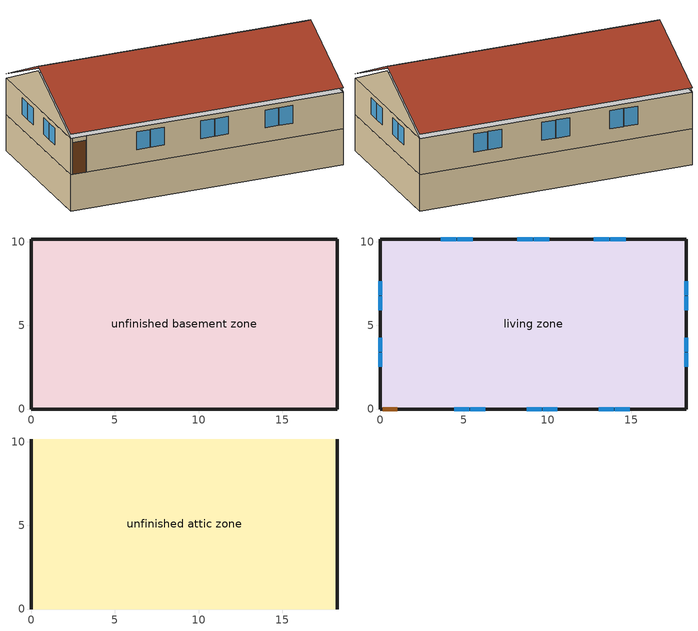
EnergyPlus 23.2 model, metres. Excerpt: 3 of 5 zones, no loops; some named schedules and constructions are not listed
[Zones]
unfinished basement zone
 floor foundation (FloorFndGrndUnfinB): 0,0 0,10.16 18.29,10.16 18.29,0 z-2.44
 wall foundation (WallFndGrndUnfinB): 0,10.16 0,0 18.29,0 18.29,10.16 0,10.16 z-2.44:0
living zone
 floor to unfinished basement zone (FloorUnfinBInsFin Reversed): 0,0 0,10.16 18.29,10.16 18.29,0 z0
 wall outside (WallExtInsFin): 0.13,0 1.05,0 18.29,0 18.29,10.16 0,10.16 0,0 0.13,0 z0:2.44
 window (WindowConstruction): 0,7.64 0,6.8 / 0,6.74 0,5.91 / 0,4.25 0,3.42 / 0,3.36 0,2.52 / 18.29,2.52 18.29,3.36 / 18.29,3.42 18.29,4.25 / 18.29,5.91 18.29,6.74 / 18.29,6.8 18.29,7.64 z1.02:2.13; 14.66,10.16 13.75,10.16 / 13.69,10.16 12.77,10.16 / 10.09,10.16 9.17,10.16 / 9.11,10.16 8.2,10.16 / 5.52,10.16 4.6,10.16 / 4.54,10.16 3.63,10.16 z0.91:2.13; 4.44,0 5.33,0 / 5.39,0 6.28,0 / 8.75,0 9.64,0 / 9.7,0 10.59,0 / 13.06,0 13.95,0 / 14.01,0 14.9,0 z0.95:2.13
 door (Door): 0.15,0 1.02,0 z0:2.13
unfinished attic zone
 floor to living zone (FloorFinInsUnfinAttic): 0,10.16 18.29,10.16 18.29,0 0,0 z2.44
 wall outside (WallExtUninsUnfin): 0,5.08,4.98 0,10.16,2.44 0,0,2.44; 18.29,5.08,4.98 18.29,0,2.44 18.29,10.16,2.44
 roof outside (RoofUnfinInsExt): 18.29,5.08,5.28 0,5.08,5.28 0,0,2.74 18.29,0,2.74; 0,5.08,5.28 18.29,5.08,5.28 18.29,10.16,2.74 0,10.16,2.74
[Schedule:Week:Daily]
res misc plug loads schedule Week Rule - Nov4-Nov24: res misc plug loads schedule allday11, res misc plug loads schedule allday11, res misc plug loads schedule allday11, res misc plug loads schedule allday11, res misc plug loads schedule allday11, res misc plug loads schedule allday11, res misc plug loads schedule allday11, Schedule Day 33, res misc plug loads schedule summer design, res misc plug loads schedule winter design, Schedule Day 33, Schedule Day 33
res misc plug loads schedule Week Rule - Nov25-Dec1: res misc plug loads schedule allday11, res misc plug loads schedule allday11, res misc plug loads schedule allday11, res misc plug loads schedule allday11, res misc plug loads schedule allday11, res misc plug loads schedule allday11, res misc plug loads schedule allday12, Schedule Day 33, res misc plug loads schedule summer design, res misc plug loads schedule winter design, Schedule Day 33, Schedule Day 33
res misc plug loads schedule Week Rule - Dec2-Dec31: res misc plug loads schedule allday12, res misc plug loads schedule allday12, res misc plug loads schedule allday12, res misc plug loads schedule allday12, res misc plug loads schedule allday12, res misc plug loads schedule allday12, res misc plug loads schedule allday12, Schedule Day 33, res misc plug loads schedule summer design, res misc plug loads schedule winter design, Schedule Day 33, Schedule Day 33
res mv_1 bath exhaust schedule Week Rule - Jan1-Jan6: Schedule Day 39, res mv_1 bath exhaust schedule allday1, res mv_1 bath exhaust schedule allday1, res mv_1 bath exhaust schedule allday1, res mv_1 bath exhaust schedule allday1, res mv_1 bath exhaust schedule allday1, res mv_1 bath exhaust schedule allday1, Schedule Day 39, res mv_1 bath exhaust schedule summer design, res mv_1 bath exhaust schedule winter design, Schedule Day 39, Schedule Day 39
res mv_1 bath exhaust schedule Week Rule - Jan7-Jan27: res mv_1 bath exhaust schedule allday1, res mv_1 bath exhaust schedule allday1, res mv_1 bath exhaust schedule allday1, res mv_1 bath exhaust schedule allday1, res mv_1 bath exhaust schedule allday1, res mv_1 bath exhaust schedule allday1, res mv_1 bath exhaust schedule allday1, Schedule Day 39, res mv_1 bath exhaust schedule summer design, res mv_1 bath exhaust schedule winter design, Schedule Day 39, Schedule Day 39
res mv_1 bath exhaust schedule Week Rule - Jan28-Feb3: res mv_1 bath exhaust schedule allday1, res mv_1 bath exhaust schedule allday1, res mv_1 bath exhaust schedule allday1, res mv_1 bath exhaust schedule allday1, res mv_1 bath exhaust schedule allday2, res mv_1 bath exhaust schedule allday2, res mv_1 bath exhaust schedule allday2, Schedule Day 39, res mv_1 bath exhaust schedule summer design, res mv_1 bath exhaust schedule winter design, Schedule Day 39, Schedule Day 39
res mv_1 bath exhaust schedule Week Rule - Feb4-Feb24: res mv_1 bath exhaust schedule allday2, res mv_1 bath exhaust schedule allday2, res mv_1 bath exhaust schedule allday2, res mv_1 bath exhaust schedule allday2, res mv_1 bath exhaust schedule allday2, res mv_1 bath exhaust schedule allday2, res mv_1 bath exhaust schedule allday2, Schedule Day 39, res mv_1 bath exhaust schedule summer design, res mv_1 bath exhaust schedule winter design, Schedule Day 39, Schedule Day 39
res mv_1 bath exhaust schedule Week Rule - Feb25-Mar3: res mv_1 bath exhaust schedule allday2, res mv_1 bath exhaust schedule allday2, res mv_1 bath exhaust schedule allday2, res mv_1 bath exhaust schedule allday2, res mv_1 bath exhaust schedule allday3, res mv_1 bath exhaust schedule allday3, res mv_1 bath exhaust schedule allday3, Schedule Day 39, res mv_1 bath exhaust schedule summer design, res mv_1 bath exhaust schedule winter design, Schedule Day 39, Schedule Day 39
res mv_1 bath exhaust schedule Week Rule - Mar4-Mar31: res mv_1 bath exhaust schedule allday3, res mv_1 bath exhaust schedule allday3, res mv_1 bath exhaust schedule allday3, res mv_1 bath exhaust schedule allday3, res mv_1 bath exhaust schedule allday3, res mv_1 bath exhaust schedule allday3, res mv_1 bath exhaust schedule allday3, Schedule Day 39, res mv_1 bath exhaust schedule summer design, res mv_1 bath exhaust schedule winter design, Schedule Day 39, Schedule Day 39
res mv_1 bath exhaust schedule Week Rule - Apr1-Apr28: res mv_1 bath exhaust schedule allday4, res mv_1 bath exhaust schedule allday4, res mv_1 bath exhaust schedule allday4, res mv_1 bath exhaust schedule allday4, res mv_1 bath exhaust schedule allday4, res mv_1 bath exhaust schedule allday4, res mv_1 bath exhaust schedule allday4, Schedule Day 39, res mv_1 bath exhaust schedule summer design, res mv_1 bath exhaust schedule winter design, Schedule Day 39, Schedule Day 39
res mv_1 bath exhaust schedule Week Rule - Apr29-May5: res mv_1 bath exhaust schedule allday4, res mv_1 bath exhaust schedule allday4, res mv_1 bath exhaust schedule allday5, res mv_1 bath exhaust schedule allday5, res mv_1 bath exhaust schedule allday5, res mv_1 bath exhaust schedule allday5, res mv_1 bath exhaust schedule allday5, Schedule Day 39, res mv_1 bath exhaust schedule summer design, res mv_1 bath exhaust schedule winter design, Schedule Day 39, Schedule Day 39
res mv_1 bath exhaust schedule Week Rule - May6-May26: res mv_1 bath exhaust schedule allday5, res mv_1 bath exhaust schedule allday5, res mv_1 bath exhaust schedule allday5, res mv_1 bath exhaust schedule allday5, res mv_1 bath exhaust schedule allday5, res mv_1 bath exhaust schedule allday5, res mv_1 bath exhaust schedule allday5, Schedule Day 39, res mv_1 bath exhaust schedule summer design, res mv_1 bath exhaust schedule winter design, Schedule Day 39, Schedule Day 39
res mv_1 bath exhaust schedule Week Rule - May27-Jun2: res mv_1 bath exhaust schedule allday5, res mv_1 bath exhaust schedule allday5, res mv_1 bath exhaust schedule allday5, res mv_1 bath exhaust schedule allday5, res mv_1 bath exhaust schedule allday5, res mv_1 bath exhaust schedule allday6, res mv_1 bath exhaust schedule allday6, Schedule Day 39, res mv_1 bath exhaust schedule summer design, res mv_1 bath exhaust schedule winter design, Schedule Day 39, Schedule Day 39
res mv_1 bath exhaust schedule Week Rule - Jun3-Jun30: res mv_1 bath exhaust schedule allday6, res mv_1 bath exhaust schedule allday6, res mv_1 bath exhaust schedule allday6, res mv_1 bath exhaust schedule allday6, res mv_1 bath exhaust schedule allday6, res mv_1 bath exhaust schedule allday6, res mv_1 bath exhaust schedule allday6, Schedule Day 39, res mv_1 bath exhaust schedule summer design, res mv_1 bath exhaust schedule winter design, Schedule Day 39, Schedule Day 39
res mv_1 bath exhaust schedule Week Rule - Jul1-Jul28: res mv_1 bath exhaust schedule allday7, res mv_1 bath exhaust schedule allday7, res mv_1 bath exhaust schedule allday7, res mv_1 bath exhaust schedule allday7, res mv_1 bath exhaust schedule allday7, res mv_1 bath exhaust schedule allday7, res mv_1 bath exhaust schedule allday7, Schedule Day 39, res mv_1 bath exhaust schedule summer design, res mv_1 bath exhaust schedule winter design, Schedule Day 39, Schedule Day 39
res mv_1 bath exhaust schedule Week Rule - Jul29-Aug4: res mv_1 bath exhaust schedule allday7, res mv_1 bath exhaust schedule allday7, res mv_1 bath exhaust schedule allday7, res mv_1 bath exhaust schedule allday8, res mv_1 bath exhaust schedule allday8, res mv_1 bath exhaust schedule allday8, res mv_1 bath exhaust schedule allday8, Schedule Day 39, res mv_1 bath exhaust schedule summer design, res mv_1 bath exhaust schedule winter design, Schedule Day 39, Schedule Day 39
res mv_1 bath exhaust schedule Week Rule - Aug5-Aug25: res mv_1 bath exhaust schedule allday8, res mv_1 bath exhaust schedule allday8, res mv_1 bath exhaust schedule allday8, res mv_1 bath exhaust schedule allday8, res mv_1 bath exhaust schedule allday8, res mv_1 bath exhaust schedule allday8, res mv_1 bath exhaust schedule allday8, Schedule Day 39, res mv_1 bath exhaust schedule summer design, res mv_1 bath exhaust schedule winter design, Schedule Day 39, Schedule Day 39
res mv_1 bath exhaust schedule Week Rule - Aug26-Sep1: res mv_1 bath exhaust schedule allday8, res mv_1 bath exhaust schedule allday8, res mv_1 bath exhaust schedule allday8, res mv_1 bath exhaust schedule allday8, res mv_1 bath exhaust schedule allday8, res mv_1 bath exhaust schedule allday8, res mv_1 bath exhaust schedule allday9, Schedule Day 39, res mv_1 bath exhaust schedule summer design, res mv_1 bath exhaust schedule winter design, Schedule Day 39, Schedule Day 39
res mv_1 bath exhaust schedule Week Rule - Sep2-Sep29: res mv_1 bath exhaust schedule allday9, res mv_1 bath exhaust schedule allday9, res mv_1 bath exhaust schedule allday9, res mv_1 bath exhaust schedule allday9, res mv_1 bath exhaust schedule allday9, res mv_1 bath exhaust schedule allday9, res mv_1 bath exhaust schedule allday9, Schedule Day 39, res mv_1 bath exhaust schedule summer design, res mv_1 bath exhaust schedule winter design, Schedule Day 39, Schedule Day 39
res mv_1 bath exhaust schedule Week Rule - Sep30-Oct6: res mv_1 bath exhaust schedule allday9, res mv_1 bath exhaust schedule allday10, res mv_1 bath exhaust schedule allday10, res mv_1 bath exhaust schedule allday10, res mv_1 bath exhaust schedule allday10, res mv_1 bath exhaust schedule allday10, res mv_1 bath exhaust schedule allday10, Schedule Day 39, res mv_1 bath exhaust schedule summer design, res mv_1 bath exhaust schedule winter design, Schedule Day 39, Schedule Day 39
res mv_1 bath exhaust schedule Week Rule - Oct7-Oct27: res mv_1 bath exhaust schedule allday10, res mv_1 bath exhaust schedule allday10, res mv_1 bath exhaust schedule allday10, res mv_1 bath exhaust schedule allday10, res mv_1 bath exhaust schedule allday10, res mv_1 bath exhaust schedule allday10, res mv_1 bath exhaust schedule allday10, Schedule Day 39, res mv_1 bath exhaust schedule summer design, res mv_1 bath exhaust schedule winter design, Schedule Day 39, Schedule Day 39
res mv_1 bath exhaust schedule Week Rule - Oct28-Nov3: res mv_1 bath exhaust schedule allday10, res mv_1 bath exhaust schedule allday10, res mv_1 bath exhaust schedule allday10, res mv_1 bath exhaust schedule allday10, res mv_1 bath exhaust schedule allday11, res mv_1 bath exhaust schedule allday11, res mv_1 bath exhaust schedule allday11, Schedule Day 39, res mv_1 bath exhaust schedule summer design, res mv_1 bath exhaust schedule winter design, Schedule Day 39, Schedule Day 39
res mv_1 bath exhaust schedule Week Rule - Nov4-Nov24: res mv_1 bath exhaust schedule allday11, res mv_1 bath exhaust schedule allday11, res mv_1 bath exhaust schedule allday11, res mv_1 bath exhaust schedule allday11, res mv_1 bath exhaust schedule allday11, res mv_1 bath exhaust schedule allday11, res mv_1 bath exhaust schedule allday11, Schedule Day 39, res mv_1 bath exhaust schedule summer design, res mv_1 bath exhaust schedule winter design, Schedule Day 39, Schedule Day 39
res mv_1 bath exhaust schedule Week Rule - Nov25-Dec1: res mv_1 bath exhaust schedule allday11, res mv_1 bath exhaust schedule allday11, res mv_1 bath exhaust schedule allday11, res mv_1 bath exhaust schedule allday11, res mv_1 bath exhaust schedule allday11, res mv_1 bath exhaust schedule allday11, res mv_1 bath exhaust schedule allday12, Schedule Day 39, res mv_1 bath exhaust schedule summer design, res mv_1 bath exhaust schedule winter design, Schedule Day 39, Schedule Day 39
res mv_1 bath exhaust schedule Week Rule - Dec2-Dec31: res mv_1 bath exhaust schedule allday12, res mv_1 bath exhaust schedule allday12, res mv_1 bath exhaust schedule allday12, res mv_1 bath exhaust schedule allday12, res mv_1 bath exhaust schedule allday12, res mv_1 bath exhaust schedule allday12, res mv_1 bath exhaust schedule allday12, Schedule Day 39, res mv_1 bath exhaust schedule summer design, res mv_1 bath exhaust schedule winter design, Schedule Day 39, Schedule Day 39
res mv_1 dryer exhaust schedule Week Rule - Jan1-Jan6: Schedule Day 40, res mv_1 dryer exhaust schedule allday1, res mv_1 dryer exhaust schedule allday2, res mv_1 dryer exhaust schedule allday3, res mv_1 dryer exhaust schedule allday4, res mv_1 dryer exhaust schedule allday5, res mv_1 dryer exhaust schedule allday6, Schedule Day 40, Schedule Day 40, Schedule Day 40, Schedule Day 40, Schedule Day 40
res mv_1 dryer exhaust schedule Week Rule - Jan7-Dec31: res mv_1 dryer exhaust schedule allday7, res mv_1 dryer exhaust schedule allday1, res mv_1 dryer exhaust schedule allday2, res mv_1 dryer exhaust schedule allday3, res mv_1 dryer exhaust schedule allday4, res mv_1 dryer exhaust schedule allday5, res mv_1 dryer exhaust schedule allday6, Schedule Day 40, Schedule Day 40, Schedule Day 40, Schedule Day 40, Schedule Day 40
res mv_1 range exhaust schedule Week Rule - Jan1-Jan6: Schedule Day 38, res mv_1 range exhaust schedule allday1, res mv_1 range exhaust schedule allday1, res mv_1 range exhaust schedule allday1, res mv_1 range exhaust schedule allday1, res mv_1 range exhaust schedule allday1, res mv_1 range exhaust schedule allday1, Schedule Day 38, res mv_1 range exhaust schedule summer design, res mv_1 range exhaust schedule winter design, Schedule Day 38, Schedule Day 38
res mv_1 range exhaust schedule Week Rule - Jan7-Jan27: res mv_1 range exhaust schedule allday1, res mv_1 range exhaust schedule allday1, res mv_1 range exhaust schedule allday1, res mv_1 range exhaust schedule allday1, res mv_1 range exhaust schedule allday1, res mv_1 range exhaust schedule allday1, res mv_1 range exhaust schedule allday1, Schedule Day 38, res mv_1 range exhaust schedule summer design, res mv_1 range exhaust schedule winter design, Schedule Day 38, Schedule Day 38
res mv_1 range exhaust schedule Week Rule - Jan28-Feb3: res mv_1 range exhaust schedule allday1, res mv_1 range exhaust schedule allday1, res mv_1 range exhaust schedule allday1, res mv_1 range exhaust schedule allday1, res mv_1 range exhaust schedule allday2, res mv_1 range exhaust schedule allday2, res mv_1 range exhaust schedule allday2, Schedule Day 38, res mv_1 range exhaust schedule summer design, res mv_1 range exhaust schedule winter design, Schedule Day 38, Schedule Day 38
res mv_1 range exhaust schedule Week Rule - Feb4-Feb24: res mv_1 range exhaust schedule allday2, res mv_1 range exhaust schedule allday2, res mv_1 range exhaust schedule allday2, res mv_1 range exhaust schedule allday2, res mv_1 range exhaust schedule allday2, res mv_1 range exhaust schedule allday2, res mv_1 range exhaust schedule allday2, Schedule Day 38, res mv_1 range exhaust schedule summer design, res mv_1 range exhaust schedule winter design, Schedule Day 38, Schedule Day 38
res mv_1 range exhaust schedule Week Rule - Feb25-Mar3: res mv_1 range exhaust schedule allday2, res mv_1 range exhaust schedule allday2, res mv_1 range exhaust schedule allday2, res mv_1 range exhaust schedule allday2, res mv_1 range exhaust schedule allday3, res mv_1 range exhaust schedule allday3, res mv_1 range exhaust schedule allday3, Schedule Day 38, res mv_1 range exhaust schedule summer design, res mv_1 range exhaust schedule winter design, Schedule Day 38, Schedule Day 38
res mv_1 range exhaust schedule Week Rule - Mar4-Mar31: res mv_1 range exhaust schedule allday3, res mv_1 range exhaust schedule allday3, res mv_1 range exhaust schedule allday3, res mv_1 range exhaust schedule allday3, res mv_1 range exhaust schedule allday3, res mv_1 range exhaust schedule allday3, res mv_1 range exhaust schedule allday3, Schedule Day 38, res mv_1 range exhaust schedule summer design, res mv_1 range exhaust schedule winter design, Schedule Day 38, Schedule Day 38
res mv_1 range exhaust schedule Week Rule - Apr1-Apr28: res mv_1 range exhaust schedule allday4, res mv_1 range exhaust schedule allday4, res mv_1 range exhaust schedule allday4, res mv_1 range exhaust schedule allday4, res mv_1 range exhaust schedule allday4, res mv_1 range exhaust schedule allday4, res mv_1 range exhaust schedule allday4, Schedule Day 38, res mv_1 range exhaust schedule summer design, res mv_1 range exhaust schedule winter design, Schedule Day 38, Schedule Day 38
res mv_1 range exhaust schedule Week Rule - Apr29-May5: res mv_1 range exhaust schedule allday4, res mv_1 range exhaust schedule allday4, res mv_1 range exhaust schedule allday5, res mv_1 range exhaust schedule allday5, res mv_1 range exhaust schedule allday5, res mv_1 range exhaust schedule allday5, res mv_1 range exhaust schedule allday5, Schedule Day 38, res mv_1 range exhaust schedule summer design, res mv_1 range exhaust schedule winter design, Schedule Day 38, Schedule Day 38
res mv_1 range exhaust schedule Week Rule - May6-May26: res mv_1 range exhaust schedule allday5, res mv_1 range exhaust schedule allday5, res mv_1 range exhaust schedule allday5, res mv_1 range exhaust schedule allday5, res mv_1 range exhaust schedule allday5, res mv_1 range exhaust schedule allday5, res mv_1 range exhaust schedule allday5, Schedule Day 38, res mv_1 range exhaust schedule summer design, res mv_1 range exhaust schedule winter design, Schedule Day 38, Schedule Day 38
res mv_1 range exhaust schedule Week Rule - May27-Jun2: res mv_1 range exhaust schedule allday5, res mv_1 range exhaust schedule allday5, res mv_1 range exhaust schedule allday5, res mv_1 range exhaust schedule allday5, res mv_1 range exhaust schedule allday5, res mv_1 range exhaust schedule allday6, res mv_1 range exhaust schedule allday6, Schedule Day 38, res mv_1 range exhaust schedule summer design, res mv_1 range exhaust schedule winter design, Schedule Day 38, Schedule Day 38
res mv_1 range exhaust schedule Week Rule - Jun3-Jun30: res mv_1 range exhaust schedule allday6, res mv_1 range exhaust schedule allday6, res mv_1 range exhaust schedule allday6, res mv_1 range exhaust schedule allday6, res mv_1 range exhaust schedule allday6, res mv_1 range exhaust schedule allday6, res mv_1 range exhaust schedule allday6, Schedule Day 38, res mv_1 range exhaust schedule summer design, res mv_1 range exhaust schedule winter design, Schedule Day 38, Schedule Day 38
res mv_1 range exhaust schedule Week Rule - Jul1-Jul28: res mv_1 range exhaust schedule allday7, res mv_1 range exhaust schedule allday7, res mv_1 range exhaust schedule allday7, res mv_1 range exhaust schedule allday7, res mv_1 range exhaust schedule allday7, res mv_1 range exhaust schedule allday7, res mv_1 range exhaust schedule allday7, Schedule Day 38, res mv_1 range exhaust schedule summer design, res mv_1 range exhaust schedule winter design, Schedule Day 38, Schedule Day 38
res mv_1 range exhaust schedule Week Rule - Jul29-Aug4: res mv_1 range exhaust schedule allday7, res mv_1 range exhaust schedule allday7, res mv_1 range exhaust schedule allday7, res mv_1 range exhaust schedule allday8, res mv_1 range exhaust schedule allday8, res mv_1 range exhaust schedule allday8, res mv_1 range exhaust schedule allday8, Schedule Day 38, res mv_1 range exhaust schedule summer design, res mv_1 range exhaust schedule winter design, Schedule Day 38, Schedule Day 38
res mv_1 range exhaust schedule Week Rule - Aug5-Aug25: res mv_1 range exhaust schedule allday8, res mv_1 range exhaust schedule allday8, res mv_1 range exhaust schedule allday8, res mv_1 range exhaust schedule allday8, res mv_1 range exhaust schedule allday8, res mv_1 range exhaust schedule allday8, res mv_1 range exhaust schedule allday8, Schedule Day 38, res mv_1 range exhaust schedule summer design, res mv_1 range exhaust schedule winter design, Schedule Day 38, Schedule Day 38
res mv_1 range exhaust schedule Week Rule - Aug26-Sep1: res mv_1 range exhaust schedule allday8, res mv_1 range exhaust schedule allday8, res mv_1 range exhaust schedule allday8, res mv_1 range exhaust schedule allday8, res mv_1 range exhaust schedule allday8, res mv_1 range exhaust schedule allday8, res mv_1 range exhaust schedule allday9, Schedule Day 38, res mv_1 range exhaust schedule summer design, res mv_1 range exhaust schedule winter design, Schedule Day 38, Schedule Day 38
res mv_1 range exhaust schedule Week Rule - Sep2-Sep29: res mv_1 range exhaust schedule allday9, res mv_1 range exhaust schedule allday9, res mv_1 range exhaust schedule allday9, res mv_1 range exhaust schedule allday9, res mv_1 range exhaust schedule allday9, res mv_1 range exhaust schedule allday9, res mv_1 range exhaust schedule allday9, Schedule Day 38, res mv_1 range exhaust schedule summer design, res mv_1 range exhaust schedule winter design, Schedule Day 38, Schedule Day 38
res mv_1 range exhaust schedule Week Rule - Sep30-Oct6: res mv_1 range exhaust schedule allday9, res mv_1 range exhaust schedule allday10, res mv_1 range exhaust schedule allday10, res mv_1 range exhaust schedule allday10, res mv_1 range exhaust schedule allday10, res mv_1 range exhaust schedule allday10, res mv_1 range exhaust schedule allday10, Schedule Day 38, res mv_1 range exhaust schedule summer design, res mv_1 range exhaust schedule winter design, Schedule Day 38, Schedule Day 38
res mv_1 range exhaust schedule Week Rule - Oct7-Oct27: res mv_1 range exhaust schedule allday10, res mv_1 range exhaust schedule allday10, res mv_1 range exhaust schedule allday10, res mv_1 range exhaust schedule allday10, res mv_1 range exhaust schedule allday10, res mv_1 range exhaust schedule allday10, res mv_1 range exhaust schedule allday10, Schedule Day 38, res mv_1 range exhaust schedule summer design, res mv_1 range exhaust schedule winter design, Schedule Day 38, Schedule Day 38
res mv_1 range exhaust schedule Week Rule - Oct28-Nov3: res mv_1 range exhaust schedule allday10, res mv_1 range exhaust schedule allday10, res mv_1 range exhaust schedule allday10, res mv_1 range exhaust schedule allday10, res mv_1 range exhaust schedule allday11, res mv_1 range exhaust schedule allday11, res mv_1 range exhaust schedule allday11, Schedule Day 38, res mv_1 range exhaust schedule summer design, res mv_1 range exhaust schedule winter design, Schedule Day 38, Schedule Day 38
res mv_1 range exhaust schedule Week Rule - Nov4-Nov24: res mv_1 range exhaust schedule allday11, res mv_1 range exhaust schedule allday11, res mv_1 range exhaust schedule allday11, res mv_1 range exhaust schedule allday11, res mv_1 range exhaust schedule allday11, res mv_1 range exhaust schedule allday11, res mv_1 range exhaust schedule allday11, Schedule Day 38, res mv_1 range exhaust schedule summer design, res mv_1 range exhaust schedule winter design, Schedule Day 38, Schedule Day 38
res mv_1 range exhaust schedule Week Rule - Nov25-Dec1: res mv_1 range exhaust schedule allday11, res mv_1 range exhaust schedule allday11, res mv_1 range exhaust schedule allday11, res mv_1 range exhaust schedule allday11, res mv_1 range exhaust schedule allday11, res mv_1 range exhaust schedule allday11, res mv_1 range exhaust schedule allday12, Schedule Day 38, res mv_1 range exhaust schedule summer design, res mv_1 range exhaust schedule winter design, Schedule Day 38, Schedule Day 38
res mv_1 range exhaust schedule Week Rule - Dec2-Dec31: res mv_1 range exhaust schedule allday12, res mv_1 range exhaust schedule allday12, res mv_1 range exhaust schedule allday12, res mv_1 range exhaust schedule allday12, res mv_1 range exhaust schedule allday12, res mv_1 range exhaust schedule allday12, res mv_1 range exhaust schedule allday12, Schedule Day 38, res mv_1 range exhaust schedule summer design, res mv_1 range exhaust schedule winter design, Schedule Day 38, Schedule Day 38
res nv_1 avail schedule Week Rule - Jan1-Jan27: Schedule Day 35, res nv_1 availability schedule allday1 on, Schedule Day 35, res nv_1 availability schedule allday1 on, Schedule Day 35, res nv_1 availability schedule allday1 on, Schedule Day 35, Schedule Day 35, Schedule Day 35, Schedule Day 35, Schedule Day 35, Schedule Day 35
res nv_1 avail schedule Week Rule - Jan28-Feb3: Schedule Day 35, res nv_1 availability schedule allday1 on, Schedule Day 35, res nv_1 availability schedule allday1 on, Schedule Day 35, res nv_1 availability schedule allday1 on 1, Schedule Day 35, Schedule Day 35, Schedule Day 35, Schedule Day 35, Schedule Day 35, Schedule Day 35
res nv_1 avail schedule Week Rule - Feb4-Feb24: Schedule Day 35, res nv_1 availability schedule allday1 on 1, Schedule Day 35, res nv_1 availability schedule allday1 on 1, Schedule Day 35, res nv_1 availability schedule allday1 on 1, Schedule Day 35, Schedule Day 35, Schedule Day 35, Schedule Day 35, Schedule Day 35, Schedule Day 35
res nv_1 avail schedule Week Rule - Feb25-Mar3: Schedule Day 35, res nv_1 availability schedule allday1 on 1, Schedule Day 35, res nv_1 availability schedule allday1 on 1, Schedule Day 35, res nv_1 availability schedule allday1 on 2, Schedule Day 35, Schedule Day 35, Schedule Day 35, Schedule Day 35, Schedule Day 35, Schedule Day 35
res nv_1 avail schedule Week Rule - Mar4-Mar31: Schedule Day 35, res nv_1 availability schedule allday1 on 2, Schedule Day 35, res nv_1 availability schedule allday1 on 2, Schedule Day 35, res nv_1 availability schedule allday1 on 2, Schedule Day 35, Schedule Day 35, Schedule Day 35, Schedule Day 35, Schedule Day 35, Schedule Day 35
res nv_1 avail schedule Week Rule - Apr1-Apr28: Schedule Day 35, res nv_1 availability schedule allday1 on 3, Schedule Day 35, res nv_1 availability schedule allday1 on 3, Schedule Day 35, res nv_1 availability schedule allday1 on 3, Schedule Day 35, Schedule Day 35, Schedule Day 35, Schedule Day 35, Schedule Day 35, Schedule Day 35
res nv_1 avail schedule Week Rule - Apr29-May5: Schedule Day 35, res nv_1 availability schedule allday1 on 3, Schedule Day 35, res nv_1 availability schedule allday1 on 4, Schedule Day 35, res nv_1 availability schedule allday1 on 4, Schedule Day 35, Schedule Day 35, Schedule Day 35, Schedule Day 35, Schedule Day 35, Schedule Day 35
res nv_1 avail schedule Week Rule - May6-May26: Schedule Day 35, res nv_1 availability schedule allday1 on 4, Schedule Day 35, res nv_1 availability schedule allday1 on 4, Schedule Day 35, res nv_1 availability schedule allday1 on 4, Schedule Day 35, Schedule Day 35, Schedule Day 35, Schedule Day 35, Schedule Day 35, Schedule Day 35
res nv_1 avail schedule Week Rule - May27-Jun2: Schedule Day 35, res nv_1 availability schedule allday1 on 4, Schedule Day 35, res nv_1 availability schedule allday1 on 4, Schedule Day 35, res nv_1 availability schedule allday1 on 5, Schedule Day 35, Schedule Day 35, Schedule Day 35, Schedule Day 35, Schedule Day 35, Schedule Day 35
res nv_1 avail schedule Week Rule - Jun3-Jun30: Schedule Day 35, res nv_1 availability schedule allday1 on 5, Schedule Day 35, res nv_1 availability schedule allday1 on 5, Schedule Day 35, res nv_1 availability schedule allday1 on 5, Schedule Day 35, Schedule Day 35, Schedule Day 35, Schedule Day 35, Schedule Day 35, Schedule Day 35
res nv_1 avail schedule Week Rule - Jul1-Jul28: Schedule Day 35, res nv_1 availability schedule allday1 on 6, Schedule Day 35, res nv_1 availability schedule allday1 on 6, Schedule Day 35, res nv_1 availability schedule allday1 on 6, Schedule Day 35, Schedule Day 35, Schedule Day 35, Schedule Day 35, Schedule Day 35, Schedule Day 35
res nv_1 avail schedule Week Rule - Jul29-Aug4: Schedule Day 35, res nv_1 availability schedule allday1 on 6, Schedule Day 35, res nv_1 availability schedule allday1 on 7, Schedule Day 35, res nv_1 availability schedule allday1 on 7, Schedule Day 35, Schedule Day 35, Schedule Day 35, Schedule Day 35, Schedule Day 35, Schedule Day 35
res nv_1 avail schedule Week Rule - Aug5-Sep1: Schedule Day 35, res nv_1 availability schedule allday1 on 7, Schedule Day 35, res nv_1 availability schedule allday1 on 7, Schedule Day 35, res nv_1 availability schedule allday1 on 7, Schedule Day 35, Schedule Day 35, Schedule Day 35, Schedule Day 35, Schedule Day 35, Schedule Day 35
res nv_1 avail schedule Week Rule - Sep2-Sep29: Schedule Day 35, res nv_1 availability schedule allday1 on 8, Schedule Day 35, res nv_1 availability schedule allday1 on 8, Schedule Day 35, res nv_1 availability schedule allday1 on 8, Schedule Day 35, Schedule Day 35, Schedule Day 35, Schedule Day 35, Schedule Day 35, Schedule Day 35
res nv_1 avail schedule Week Rule - Sep30-Oct27: Schedule Day 35, res nv_1 availability schedule allday1 on 9, Schedule Day 35, res nv_1 availability schedule allday1 on 9, Schedule Day 35, res nv_1 availability schedule allday1 on 9, Schedule Day 35, Schedule Day 35, Schedule Day 35, Schedule Day 35, Schedule Day 35, Schedule Day 35
res nv_1 avail schedule Week Rule - Oct28-Nov3: Schedule Day 35, res nv_1 availability schedule allday1 on 9, Schedule Day 35, res nv_1 availability schedule allday1 on 9, Schedule Day 35, res nv_1 availability schedule allday1 on 10, Schedule Day 35, Schedule Day 35, Schedule Day 35, Schedule Day 35, Schedule Day 35, Schedule Day 35
res nv_1 avail schedule Week Rule - Nov4-Dec1: Schedule Day 35, res nv_1 availability schedule allday1 on 10, Schedule Day 35, res nv_1 availability schedule allday1 on 10, Schedule Day 35, res nv_1 availability schedule allday1 on 10, Schedule Day 35, Schedule Day 35, Schedule Day 35, Schedule Day 35, Schedule Day 35, Schedule Day 35
res nv_1 avail schedule Week Rule - Dec2-Dec31: Schedule Day 35, res nv_1 availability schedule allday1 on 11, Schedule Day 35, res nv_1 availability schedule allday1 on 11, Schedule Day 35, res nv_1 availability schedule allday1 on 11, Schedule Day 35, Schedule Day 35, Schedule Day 35, Schedule Day 35, Schedule Day 35, Schedule Day 35
res nv_1 temp schedule Week Rule - Jan1-Jan6: Schedule Day 34, res nv_1 temp schedule allday1, res nv_1 temp schedule allday1, res nv_1 temp schedule allday1, res nv_1 temp schedule allday1, res nv_1 temp schedule allday1, res nv_1 temp schedule allday1, Schedule Day 34, Schedule Day 34, Schedule Day 34, Schedule Day 34, Schedule Day 34
res nv_1 temp schedule Week Rule - Jan7-Jan27: res nv_1 temp schedule allday1, res nv_1 temp schedule allday1, res nv_1 temp schedule allday1, res nv_1 temp schedule allday1, res nv_1 temp schedule allday1, res nv_1 temp schedule allday1, res nv_1 temp schedule allday1, Schedule Day 34, Schedule Day 34, Schedule Day 34, Schedule Day 34, Schedule Day 34
res nv_1 temp schedule Week Rule - Jan28-Feb3: res nv_1 temp schedule allday1, res nv_1 temp schedule allday1, res nv_1 temp schedule allday1, res nv_1 temp schedule allday1, res nv_1 temp schedule allday2, res nv_1 temp schedule allday2, res nv_1 temp schedule allday2, Schedule Day 34, Schedule Day 34, Schedule Day 34, Schedule Day 34, Schedule Day 34
res nv_1 temp schedule Week Rule - Feb4-Feb24: res nv_1 temp schedule allday2, res nv_1 temp schedule allday2, res nv_1 temp schedule allday2, res nv_1 temp schedule allday2, res nv_1 temp schedule allday2, res nv_1 temp schedule allday2, res nv_1 temp schedule allday2, Schedule Day 34, Schedule Day 34, Schedule Day 34, Schedule Day 34, Schedule Day 34
res nv_1 temp schedule Week Rule - Feb25-Mar3: res nv_1 temp schedule allday2, res nv_1 temp schedule allday2, res nv_1 temp schedule allday2, res nv_1 temp schedule allday2, res nv_1 temp schedule allday3, res nv_1 temp schedule allday3, res nv_1 temp schedule allday3, Schedule Day 34, Schedule Day 34, Schedule Day 34, Schedule Day 34, Schedule Day 34
res nv_1 temp schedule Week Rule - Mar4-Mar31: res nv_1 temp schedule allday3, res nv_1 temp schedule allday3, res nv_1 temp schedule allday3, res nv_1 temp schedule allday3, res nv_1 temp schedule allday3, res nv_1 temp schedule allday3, res nv_1 temp schedule allday3, Schedule Day 34, Schedule Day 34, Schedule Day 34, Schedule Day 34, Schedule Day 34
res nv_1 temp schedule Week Rule - Apr1-Apr28: res nv_1 temp schedule allday4, res nv_1 temp schedule allday4, res nv_1 temp schedule allday4, res nv_1 temp schedule allday4, res nv_1 temp schedule allday4, res nv_1 temp schedule allday4, res nv_1 temp schedule allday4, Schedule Day 34, Schedule Day 34, Schedule Day 34, Schedule Day 34, Schedule Day 34
res nv_1 temp schedule Week Rule - Apr29-May5: res nv_1 temp schedule allday4, res nv_1 temp schedule allday4, res nv_1 temp schedule allday5, res nv_1 temp schedule allday5, res nv_1 temp schedule allday5, res nv_1 temp schedule allday5, res nv_1 temp schedule allday5, Schedule Day 34, Schedule Day 34, Schedule Day 34, Schedule Day 34, Schedule Day 34
res nv_1 temp schedule Week Rule - May6-May26: res nv_1 temp schedule allday5, res nv_1 temp schedule allday5, res nv_1 temp schedule allday5, res nv_1 temp schedule allday5, res nv_1 temp schedule allday5, res nv_1 temp schedule allday5, res nv_1 temp schedule allday5, Schedule Day 34, Schedule Day 34, Schedule Day 34, Schedule Day 34, Schedule Day 34
res nv_1 temp schedule Week Rule - May27-Jun2: res nv_1 temp schedule allday5, res nv_1 temp schedule allday5, res nv_1 temp schedule allday5, res nv_1 temp schedule allday5, res nv_1 temp schedule allday5, res nv_1 temp schedule allday6, res nv_1 temp schedule allday6, Schedule Day 34, Schedule Day 34, Schedule Day 34, Schedule Day 34, Schedule Day 34
res nv_1 temp schedule Week Rule - Jun3-Jun30: res nv_1 temp schedule allday6, res nv_1 temp schedule allday6, res nv_1 temp schedule allday6, res nv_1 temp schedule allday6, res nv_1 temp schedule allday6, res nv_1 temp schedule allday6, res nv_1 temp schedule allday6, Schedule Day 34, Schedule Day 34, Schedule Day 34, Schedule Day 34, Schedule Day 34
res nv_1 temp schedule Week Rule - Jul1-Jul28: res nv_1 temp schedule allday7, res nv_1 temp schedule allday7, res nv_1 temp schedule allday7, res nv_1 temp schedule allday7, res nv_1 temp schedule allday7, res nv_1 temp schedule allday7, res nv_1 temp schedule allday7, Schedule Day 34, Schedule Day 34, Schedule Day 34, Schedule Day 34, Schedule Day 34
res nv_1 temp schedule Week Rule - Jul29-Aug4: res nv_1 temp schedule allday7, res nv_1 temp schedule allday7, res nv_1 temp schedule allday7, res nv_1 temp schedule weekday8, res nv_1 temp schedule weekday8, res nv_1 temp schedule weekday8, res nv_1 temp schedule weekend8, Schedule Day 34, Schedule Day 34, Schedule Day 34, Schedule Day 34, Schedule Day 34
res nv_1 temp schedule Week Rule - Aug5-Aug25: res nv_1 temp schedule weekend8, res nv_1 temp schedule weekday8, res nv_1 temp schedule weekday8, res nv_1 temp schedule weekday8, res nv_1 temp schedule weekday8, res nv_1 temp schedule weekday8, res nv_1 temp schedule weekend8, Schedule Day 34, Schedule Day 34, Schedule Day 34, Schedule Day 34, Schedule Day 34
res nv_1 temp schedule Week Rule - Aug26-Sep1: res nv_1 temp schedule weekend8, res nv_1 temp schedule weekday8, res nv_1 temp schedule weekday8, res nv_1 temp schedule weekday8, res nv_1 temp schedule weekday8, res nv_1 temp schedule weekday8, res nv_1 temp schedule allday9, Schedule Day 34, Schedule Day 34, Schedule Day 34, Schedule Day 34, Schedule Day 34
res nv_1 temp schedule Week Rule - Sep2-Sep29: res nv_1 temp schedule allday9, res nv_1 temp schedule allday9, res nv_1 temp schedule allday9, res nv_1 temp schedule allday9, res nv_1 temp schedule allday9, res nv_1 temp schedule allday9, res nv_1 temp schedule allday9, Schedule Day 34, Schedule Day 34, Schedule Day 34, Schedule Day 34, Schedule Day 34
res nv_1 temp schedule Week Rule - Sep30-Oct6: res nv_1 temp schedule allday9, res nv_1 temp schedule allday10, res nv_1 temp schedule allday10, res nv_1 temp schedule allday10, res nv_1 temp schedule allday10, res nv_1 temp schedule allday10, res nv_1 temp schedule allday10, Schedule Day 34, Schedule Day 34, Schedule Day 34, Schedule Day 34, Schedule Day 34
res nv_1 temp schedule Week Rule - Oct7-Oct27: res nv_1 temp schedule allday10, res nv_1 temp schedule allday10, res nv_1 temp schedule allday10, res nv_1 temp schedule allday10, res nv_1 temp schedule allday10, res nv_1 temp schedule allday10, res nv_1 temp schedule allday10, Schedule Day 34, Schedule Day 34, Schedule Day 34, Schedule Day 34, Schedule Day 34
res nv_1 temp schedule Week Rule - Oct28-Nov3: res nv_1 temp schedule allday10, res nv_1 temp schedule allday10, res nv_1 temp schedule allday10, res nv_1 temp schedule allday10, res nv_1 temp schedule allday11, res nv_1 temp schedule allday11, res nv_1 temp schedule allday11, Schedule Day 34, Schedule Day 34, Schedule Day 34, Schedule Day 34, Schedule Day 34
res nv_1 temp schedule Week Rule - Nov4-Nov24: res nv_1 temp schedule allday11, res nv_1 temp schedule allday11, res nv_1 temp schedule allday11, res nv_1 temp schedule allday11, res nv_1 temp schedule allday11, res nv_1 temp schedule allday11, res nv_1 temp schedule allday11, Schedule Day 34, Schedule Day 34, Schedule Day 34, Schedule Day 34, Schedule Day 34
res nv_1 temp schedule Week Rule - Nov25-Dec1: res nv_1 temp schedule allday11, res nv_1 temp schedule allday11, res nv_1 temp schedule allday11, res nv_1 temp schedule allday11, res nv_1 temp schedule allday11, res nv_1 temp schedule allday11, res nv_1 temp schedule allday12, Schedule Day 34, Schedule Day 34, Schedule Day 34, Schedule Day 34, Schedule Day 34
res nv_1 temp schedule Week Rule - Dec2-Dec31: res nv_1 temp schedule allday12, res nv_1 temp schedule allday12, res nv_1 temp schedule allday12, res nv_1 temp schedule allday12, res nv_1 temp schedule allday12, res nv_1 temp schedule allday12, res nv_1 temp schedule allday12, Schedule Day 34, Schedule Day 34, Schedule Day 34, Schedule Day 34, Schedule Day 34
res range electric|false schedule Week Rule - Jan1-Jan6: Schedule Day 22, res range electric|false schedule allday1, res range electric|false schedule allday1, res range electric|false schedule allday1, res range electric|false schedule allday1, res range electric|false schedule allday1, res range electric|false schedule allday1, Schedule Day 22, res range electric|false schedule summer design, res range electric|false schedule winter design, Schedule Day 22, Schedule Day 22
res range electric|false schedule Week Rule - Jan7-Jan27: res range electric|false schedule allday1, res range electric|false schedule allday1, res range electric|false schedule allday1, res range electric|false schedule allday1, res range electric|false schedule allday1, res range electric|false schedule allday1, res range electric|false schedule allday1, Schedule Day 22, res range electric|false schedule summer design, res range electric|false schedule winter design, Schedule Day 22, Schedule Day 22
res range electric|false schedule Week Rule - Jan28-Feb3: res range electric|false schedule allday1, res range electric|false schedule allday1, res range electric|false schedule allday1, res range electric|false schedule allday1, res range electric|false schedule allday2, res range electric|false schedule allday2, res range electric|false schedule allday2, Schedule Day 22, res range electric|false schedule summer design, res range electric|false schedule winter design, Schedule Day 22, Schedule Day 22
res range electric|false schedule Week Rule - Feb4-Feb24: res range electric|false schedule allday2, res range electric|false schedule allday2, res range electric|false schedule allday2, res range electric|false schedule allday2, res range electric|false schedule allday2, res range electric|false schedule allday2, res range electric|false schedule allday2, Schedule Day 22, res range electric|false schedule summer design, res range electric|false schedule winter design, Schedule Day 22, Schedule Day 22
res range electric|false schedule Week Rule - Feb25-Mar3: res range electric|false schedule allday2, res range electric|false schedule allday2, res range electric|false schedule allday2, res range electric|false schedule allday2, res range electric|false schedule allday3, res range electric|false schedule allday3, res range electric|false schedule allday3, Schedule Day 22, res range electric|false schedule summer design, res range electric|false schedule winter design, Schedule Day 22, Schedule Day 22
res range electric|false schedule Week Rule - Mar4-Mar31: res range electric|false schedule allday3, res range electric|false schedule allday3, res range electric|false schedule allday3, res range electric|false schedule allday3, res range electric|false schedule allday3, res range electric|false schedule allday3, res range electric|false schedule allday3, Schedule Day 22, res range electric|false schedule summer design, res range electric|false schedule winter design, Schedule Day 22, Schedule Day 22
res range electric|false schedule Week Rule - Apr1-Apr28: res range electric|false schedule allday4, res range electric|false schedule allday4, res range electric|false schedule allday4, res range electric|false schedule allday4, res range electric|false schedule allday4, res range electric|false schedule allday4, res range electric|false schedule allday4, Schedule Day 22, res range electric|false schedule summer design, res range electric|false schedule winter design, Schedule Day 22, Schedule Day 22
res range electric|false schedule Week Rule - Apr29-May5: res range electric|false schedule allday4, res range electric|false schedule allday4, res range electric|false schedule allday5, res range electric|false schedule allday5, res range electric|false schedule allday5, res range electric|false schedule allday5, res range electric|false schedule allday5, Schedule Day 22, res range electric|false schedule summer design, res range electric|false schedule winter design, Schedule Day 22, Schedule Day 22
res range electric|false schedule Week Rule - May6-May26: res range electric|false schedule allday5, res range electric|false schedule allday5, res range electric|false schedule allday5, res range electric|false schedule allday5, res range electric|false schedule allday5, res range electric|false schedule allday5, res range electric|false schedule allday5, Schedule Day 22, res range electric|false schedule summer design, res range electric|false schedule winter design, Schedule Day 22, Schedule Day 22
res range electric|false schedule Week Rule - May27-Jun2: res range electric|false schedule allday5, res range electric|false schedule allday5, res range electric|false schedule allday5, res range electric|false schedule allday5, res range electric|false schedule allday5, res range electric|false schedule allday6, res range electric|false schedule allday6, Schedule Day 22, res range electric|false schedule summer design, res range electric|false schedule winter design, Schedule Day 22, Schedule Day 22
res range electric|false schedule Week Rule - Jun3-Jun30: res range electric|false schedule allday6, res range electric|false schedule allday6, res range electric|false schedule allday6, res range electric|false schedule allday6, res range electric|false schedule allday6, res range electric|false schedule allday6, res range electric|false schedule allday6, Schedule Day 22, res range electric|false schedule summer design, res range electric|false schedule winter design, Schedule Day 22, Schedule Day 22
res range electric|false schedule Week Rule - Jul1-Jul28: res range electric|false schedule allday7, res range electric|false schedule allday7, res range electric|false schedule allday7, res range electric|false schedule allday7, res range electric|false schedule allday7, res range electric|false schedule allday7, res range electric|false schedule allday7, Schedule Day 22, res range electric|false schedule summer design, res range electric|false schedule winter design, Schedule Day 22, Schedule Day 22
res range electric|false schedule Week Rule - Jul29-Aug4: res range electric|false schedule allday7, res range electric|false schedule allday7, res range electric|false schedule allday7, res range electric|false schedule allday8, res range electric|false schedule allday8, res range electric|false schedule allday8, res range electric|false schedule allday8, Schedule Day 22, res range electric|false schedule summer design, res range electric|false schedule winter design, Schedule Day 22, Schedule Day 22
res range electric|false schedule Week Rule - Aug5-Aug25: res range electric|false schedule allday8, res range electric|false schedule allday8, res range electric|false schedule allday8, res range electric|false schedule allday8, res range electric|false schedule allday8, res range electric|false schedule allday8, res range electric|false schedule allday8, Schedule Day 22, res range electric|false schedule summer design, res range electric|false schedule winter design, Schedule Day 22, Schedule Day 22
res range electric|false schedule Week Rule - Aug26-Sep1: res range electric|false schedule allday8, res range electric|false schedule allday8, res range electric|false schedule allday8, res range electric|false schedule allday8, res range electric|false schedule allday8, res range electric|false schedule allday8, res range electric|false schedule allday9, Schedule Day 22, res range electric|false schedule summer design, res range electric|false schedule winter design, Schedule Day 22, Schedule Day 22
res range electric|false schedule Week Rule - Sep2-Sep29: res range electric|false schedule allday9, res range electric|false schedule allday9, res range electric|false schedule allday9, res range electric|false schedule allday9, res range electric|false schedule allday9, res range electric|false schedule allday9, res range electric|false schedule allday9, Schedule Day 22, res range electric|false schedule summer design, res range electric|false schedule winter design, Schedule Day 22, Schedule Day 22
res range electric|false schedule Week Rule - Sep30-Oct6: res range electric|false schedule allday9, res range electric|false schedule allday10, res range electric|false schedule allday10, res range electric|false schedule allday10, res range electric|false schedule allday10, res range electric|false schedule allday10, res range electric|false schedule allday10, Schedule Day 22, res range electric|false schedule summer design, res range electric|false schedule winter design, Schedule Day 22, Schedule Day 22
res range electric|false schedule Week Rule - Oct7-Oct27: res range electric|false schedule allday10, res range electric|false schedule allday10, res range electric|false schedule allday10, res range electric|false schedule allday10, res range electric|false schedule allday10, res range electric|false schedule allday10, res range electric|false schedule allday10, Schedule Day 22, res range electric|false schedule summer design, res range electric|false schedule winter design, Schedule Day 22, Schedule Day 22
res range electric|false schedule Week Rule - Oct28-Nov3: res range electric|false schedule allday10, res range electric|false schedule allday10, res range electric|false schedule allday10, res range electric|false schedule allday10, res range electric|false schedule allday11, res range electric|false schedule allday11, res range electric|false schedule allday11, Schedule Day 22, res range electric|false schedule summer design, res range electric|false schedule winter design, Schedule Day 22, Schedule Day 22
res range electric|false schedule Week Rule - Nov4-Nov24: res range electric|false schedule allday11, res range electric|false schedule allday11, res range electric|false schedule allday11, res range electric|false schedule allday11, res range electric|false schedule allday11, res range electric|false schedule allday11, res range electric|false schedule allday11, Schedule Day 22, res range electric|false schedule summer design, res range electric|false schedule winter design, Schedule Day 22, Schedule Day 22
res range electric|false schedule Week Rule - Nov25-Dec1: res range electric|false schedule allday11, res range electric|false schedule allday11, res range electric|false schedule allday11, res range electric|false schedule allday11, res range electric|false schedule allday11, res range electric|false schedule allday11, res range electric|false schedule allday12, Schedule Day 22, res range electric|false schedule summer design, res range electric|false schedule winter design, Schedule Day 22, Schedule Day 22
res range electric|false schedule Week Rule - Dec2-Dec31: res range electric|false schedule allday12, res range electric|false schedule allday12, res range electric|false schedule allday12, res range electric|false schedule allday12, res range electric|false schedule allday12, res range electric|false schedule allday12, res range electric|false schedule allday12, Schedule Day 22, res range electric|false schedule summer design, res range electric|false schedule winter design, Schedule Day 22, Schedule Day 22
res refrig schedule Week Rule - Jan1-Jan6: Schedule Day 16, res refrig schedule allday1, res refrig schedule allday1, res refrig schedule allday1, res refrig schedule allday1, res refrig schedule allday1, res refrig schedule allday1, Schedule Day 16, res refrig schedule summer design, res refrig schedule winter design, Schedule Day 16, Schedule Day 16
res refrig schedule Week Rule - Jan7-Jan27: res refrig schedule allday1, res refrig schedule allday1, res refrig schedule allday1, res refrig schedule allday1, res refrig schedule allday1, res refrig schedule allday1, res refrig schedule allday1, Schedule Day 16, res refrig schedule summer design, res refrig schedule winter design, Schedule Day 16, Schedule Day 16
res refrig schedule Week Rule - Jan28-Feb3: res refrig schedule allday1, res refrig schedule allday1, res refrig schedule allday1, res refrig schedule allday1, res refrig schedule allday2, res refrig schedule allday2, res refrig schedule allday2, Schedule Day 16, res refrig schedule summer design, res refrig schedule winter design, Schedule Day 16, Schedule Day 16
res refrig schedule Week Rule - Feb4-Feb24: res refrig schedule allday2, res refrig schedule allday2, res refrig schedule allday2, res refrig schedule allday2, res refrig schedule allday2, res refrig schedule allday2, res refrig schedule allday2, Schedule Day 16, res refrig schedule summer design, res refrig schedule winter design, Schedule Day 16, Schedule Day 16
res refrig schedule Week Rule - Feb25-Mar3: res refrig schedule allday2, res refrig schedule allday2, res refrig schedule allday2, res refrig schedule allday2, res refrig schedule allday3, res refrig schedule allday3, res refrig schedule allday3, Schedule Day 16, res refrig schedule summer design, res refrig schedule winter design, Schedule Day 16, Schedule Day 16
res refrig schedule Week Rule - Mar4-Mar31: res refrig schedule allday3, res refrig schedule allday3, res refrig schedule allday3, res refrig schedule allday3, res refrig schedule allday3, res refrig schedule allday3, res refrig schedule allday3, Schedule Day 16, res refrig schedule summer design, res refrig schedule winter design, Schedule Day 16, Schedule Day 16
res refrig schedule Week Rule - Apr1-Apr28: res refrig schedule allday4, res refrig schedule allday4, res refrig schedule allday4, res refrig schedule allday4, res refrig schedule allday4, res refrig schedule allday4, res refrig schedule allday4, Schedule Day 16, res refrig schedule summer design, res refrig schedule winter design, Schedule Day 16, Schedule Day 16
res refrig schedule Week Rule - Apr29-May5: res refrig schedule allday4, res refrig schedule allday4, res refrig schedule allday5, res refrig schedule allday5, res refrig schedule allday5, res refrig schedule allday5, res refrig schedule allday5, Schedule Day 16, res refrig schedule summer design, res refrig schedule winter design, Schedule Day 16, Schedule Day 16
res refrig schedule Week Rule - May6-May26: res refrig schedule allday5, res refrig schedule allday5, res refrig schedule allday5, res refrig schedule allday5, res refrig schedule allday5, res refrig schedule allday5, res refrig schedule allday5, Schedule Day 16, res refrig schedule summer design, res refrig schedule winter design, Schedule Day 16, Schedule Day 16
res refrig schedule Week Rule - May27-Jun2: res refrig schedule allday5, res refrig schedule allday5, res refrig schedule allday5, res refrig schedule allday5, res refrig schedule allday5, res refrig schedule allday6, res refrig schedule allday6, Schedule Day 16, res refrig schedule summer design, res refrig schedule winter design, Schedule Day 16, Schedule Day 16
res refrig schedule Week Rule - Jun3-Jun30: res refrig schedule allday6, res refrig schedule allday6, res refrig schedule allday6, res refrig schedule allday6, res refrig schedule allday6, res refrig schedule allday6, res refrig schedule allday6, Schedule Day 16, res refrig schedule summer design, res refrig schedule winter design, Schedule Day 16, Schedule Day 16
res refrig schedule Week Rule - Jul1-Jul28: res refrig schedule allday7, res refrig schedule allday7, res refrig schedule allday7, res refrig schedule allday7, res refrig schedule allday7, res refrig schedule allday7, res refrig schedule allday7, Schedule Day 16, res refrig schedule summer design, res refrig schedule winter design, Schedule Day 16, Schedule Day 16
res refrig schedule Week Rule - Jul29-Aug4: res refrig schedule allday7, res refrig schedule allday7, res refrig schedule allday7, res refrig schedule allday8, res refrig schedule allday8, res refrig schedule allday8, res refrig schedule allday8, Schedule Day 16, res refrig schedule summer design, res refrig schedule winter design, Schedule Day 16, Schedule Day 16
res refrig schedule Week Rule - Aug5-Aug25: res refrig schedule allday8, res refrig schedule allday8, res refrig schedule allday8, res refrig schedule allday8, res refrig schedule allday8, res refrig schedule allday8, res refrig schedule allday8, Schedule Day 16, res refrig schedule summer design, res refrig schedule winter design, Schedule Day 16, Schedule Day 16
res refrig schedule Week Rule - Aug26-Sep1: res refrig schedule allday8, res refrig schedule allday8, res refrig schedule allday8, res refrig schedule allday8, res refrig schedule allday8, res refrig schedule allday8, res refrig schedule allday9, Schedule Day 16, res refrig schedule summer design, res refrig schedule winter design, Schedule Day 16, Schedule Day 16
res refrig schedule Week Rule - Sep2-Sep29: res refrig schedule allday9, res refrig schedule allday9, res refrig schedule allday9, res refrig schedule allday9, res refrig schedule allday9, res refrig schedule allday9, res refrig schedule allday9, Schedule Day 16, res refrig schedule summer design, res refrig schedule winter design, Schedule Day 16, Schedule Day 16
res refrig schedule Week Rule - Sep30-Oct6: res refrig schedule allday9, res refrig schedule allday10, res refrig schedule allday10, res refrig schedule allday10, res refrig schedule allday10, res refrig schedule allday10, res refrig schedule allday10, Schedule Day 16, res refrig schedule summer design, res refrig schedule winter design, Schedule Day 16, Schedule Day 16
res refrig schedule Week Rule - Oct7-Oct27: res refrig schedule allday10, res refrig schedule allday10, res refrig schedule allday10, res refrig schedule allday10, res refrig schedule allday10, res refrig schedule allday10, res refrig schedule allday10, Schedule Day 16, res refrig schedule summer design, res refrig schedule winter design, Schedule Day 16, Schedule Day 16
res refrig schedule Week Rule - Oct28-Nov3: res refrig schedule allday10, res refrig schedule allday10, res refrig schedule allday10, res refrig schedule allday10, res refrig schedule allday11, res refrig schedule allday11, res refrig schedule allday11, Schedule Day 16, res refrig schedule summer design, res refrig schedule winter design, Schedule Day 16, Schedule Day 16
res refrig schedule Week Rule - Nov4-Nov24: res refrig schedule allday11, res refrig schedule allday11, res refrig schedule allday11, res refrig schedule allday11, res refrig schedule allday11, res refrig schedule allday11, res refrig schedule allday11, Schedule Day 16, res refrig schedule summer design, res refrig schedule winter design, Schedule Day 16, Schedule Day 16
res refrig schedule Week Rule - Nov25-Dec1: res refrig schedule allday11, res refrig schedule allday11, res refrig schedule allday11, res refrig schedule allday11, res refrig schedule allday11, res refrig schedule allday11, res refrig schedule allday12, Schedule Day 16, res refrig schedule summer design, res refrig schedule winter design, Schedule Day 16, Schedule Day 16
res refrig schedule Week Rule - Dec2-Dec31: res refrig schedule allday12, res refrig schedule allday12, res refrig schedule allday12, res refrig schedule allday12, res refrig schedule allday12, res refrig schedule allday12, res refrig schedule allday12, Schedule Day 16, res refrig schedule summer design, res refrig schedule winter design, Schedule Day 16, Schedule Day 16
Window shading schedule Week Rule - Jan1-Jan6: Schedule Day 5, Window shading schedule allday1, Window shading schedule allday1, Window shading schedule allday1, Window shading schedule allday1, Window shading schedule allday1, Window shading schedule allday1, Schedule Day 5, Schedule Day 5, Schedule Day 5, Schedule Day 5, Schedule Day 5
Window shading schedule Week Rule - Jan7-Jan27: Window shading schedule allday1, Window shading schedule allday1, Window shading schedule allday1, Window shading schedule allday1, Window shading schedule allday1, Window shading schedule allday1, Window shading schedule allday1, Schedule Day 5, Schedule Day 5, Schedule Day 5, Schedule Day 5, Schedule Day 5
Window shading schedule Week Rule - Jan28-Feb3: Window shading schedule allday1, Window shading schedule allday1, Window shading schedule allday1, Window shading schedule allday1, Window shading schedule allday2, Window shading schedule allday2, Window shading schedule allday2, Schedule Day 5, Schedule Day 5, Schedule Day 5, Schedule Day 5, Schedule Day 5
Window shading schedule Week Rule - Feb4-Feb24: Window shading schedule allday2, Window shading schedule allday2, Window shading schedule allday2, Window shading schedule allday2, Window shading schedule allday2, Window shading schedule allday2, Window shading schedule allday2, Schedule Day 5, Schedule Day 5, Schedule Day 5, Schedule Day 5, Schedule Day 5
Window shading schedule Week Rule - Feb25-Mar3: Window shading schedule allday2, Window shading schedule allday2, Window shading schedule allday2, Window shading schedule allday2, Window shading schedule allday3, Window shading schedule allday3, Window shading schedule allday3, Schedule Day 5, Schedule Day 5, Schedule Day 5, Schedule Day 5, Schedule Day 5
Window shading schedule Week Rule - Mar4-Mar31: Window shading schedule allday3, Window shading schedule allday3, Window shading schedule allday3, Window shading schedule allday3, Window shading schedule allday3, Window shading schedule allday3, Window shading schedule allday3, Schedule Day 5, Schedule Day 5, Schedule Day 5, Schedule Day 5, Schedule Day 5
Window shading schedule Week Rule - Apr1-Apr28: Window shading schedule allday4, Window shading schedule allday4, Window shading schedule allday4, Window shading schedule allday4, Window shading schedule allday4, Window shading schedule allday4, Window shading schedule allday4, Schedule Day 5, Schedule Day 5, Schedule Day 5, Schedule Day 5, Schedule Day 5
Window shading schedule Week Rule - Apr29-May5: Window shading schedule allday4, Window shading schedule allday4, Window shading schedule allday5, Window shading schedule allday5, Window shading schedule allday5, Window shading schedule allday5, Window shading schedule allday5, Schedule Day 5, Schedule Day 5, Schedule Day 5, Schedule Day 5, Schedule Day 5
Window shading schedule Week Rule - May6-May26: Window shading schedule allday5, Window shading schedule allday5, Window shading schedule allday5, Window shading schedule allday5, Window shading schedule allday5, Window shading schedule allday5, Window shading schedule allday5, Schedule Day 5, Schedule Day 5, Schedule Day 5, Schedule Day 5, Schedule Day 5
Window shading schedule Week Rule - May27-Jun2: Window shading schedule allday5, Window shading schedule allday5, Window shading schedule allday5, Window shading schedule allday5, Window shading schedule allday5, Window shading schedule allday6, Window shading schedule allday6, Schedule Day 5, Schedule Day 5, Schedule Day 5, Schedule Day 5, Schedule Day 5
Window shading schedule Week Rule - Jun3-Jun30: Window shading schedule allday6, Window shading schedule allday6, Window shading schedule allday6, Window shading schedule allday6, Window shading schedule allday6, Window shading schedule allday6, Window shading schedule allday6, Schedule Day 5, Schedule Day 5, Schedule Day 5, Schedule Day 5, Schedule Day 5
Window shading schedule Week Rule - Jul1-Jul28: Window shading schedule allday7, Window shading schedule allday7, Window shading schedule allday7, Window shading schedule allday7, Window shading schedule allday7, Window shading schedule allday7, Window shading schedule allday7, Schedule Day 5, Schedule Day 5, Schedule Day 5, Schedule Day 5, Schedule Day 5
Window shading schedule Week Rule - Jul29-Aug4: Window shading schedule allday7, Window shading schedule allday7, Window shading schedule allday7, Window shading schedule allday8, Window shading schedule allday8, Window shading schedule allday8, Window shading schedule allday8, Schedule Day 5, Schedule Day 5, Schedule Day 5, Schedule Day 5, Schedule Day 5
Window shading schedule Week Rule - Aug5-Aug25: Window shading schedule allday8, Window shading schedule allday8, Window shading schedule allday8, Window shading schedule allday8, Window shading schedule allday8, Window shading schedule allday8, Window shading schedule allday8, Schedule Day 5, Schedule Day 5, Schedule Day 5, Schedule Day 5, Schedule Day 5
Window shading schedule Week Rule - Aug26-Sep1: Window shading schedule allday8, Window shading schedule allday8, Window shading schedule allday8, Window shading schedule allday8, Window shading schedule allday8, Window shading schedule allday8, Window shading schedule allday9, Schedule Day 5, Schedule Day 5, Schedule Day 5, Schedule Day 5, Schedule Day 5
Window shading schedule Week Rule - Sep2-Sep29: Window shading schedule allday9, Window shading schedule allday9, Window shading schedule allday9, Window shading schedule allday9, Window shading schedule allday9, Window shading schedule allday9, Window shading schedule allday9, Schedule Day 5, Schedule Day 5, Schedule Day 5, Schedule Day 5, Schedule Day 5
Window shading schedule Week Rule - Sep30-Oct6: Window shading schedule allday9, Window shading schedule allday10, Window shading schedule allday10, Window shading schedule allday10, Window shading schedule allday10, Window shading schedule allday10, Window shading schedule allday10, Schedule Day 5, Schedule Day 5, Schedule Day 5, Schedule Day 5, Schedule Day 5
Window shading schedule Week Rule - Oct7-Oct27: Window shading schedule allday10, Window shading schedule allday10, Window shading schedule allday10, Window shading schedule allday10, Window shading schedule allday10, Window shading schedule allday10, Window shading schedule allday10, Schedule Day 5, Schedule Day 5, Schedule Day 5, Schedule Day 5, Schedule Day 5
Window shading schedule Week Rule - Oct28-Nov3: Window shading schedule allday10, Window shading schedule allday10, Window shading schedule allday10, Window shading schedule allday10, Window shading schedule allday11, Window shading schedule allday11, Window shading schedule allday11, Schedule Day 5, Schedule Day 5, Schedule Day 5, Schedule Day 5, Schedule Day 5
Window shading schedule Week Rule - Nov4-Nov24: Window shading schedule allday11, Window shading schedule allday11, Window shading schedule allday11, Window shading schedule allday11, Window shading schedule allday11, Window shading schedule allday11, Window shading schedule allday11, Schedule Day 5, Schedule Day 5, Schedule Day 5, Schedule Day 5, Schedule Day 5
Window shading schedule Week Rule - Nov25-Dec1: Window shading schedule allday11, Window shading schedule allday11, Window shading schedule allday11, Window shading schedule allday11, Window shading schedule allday11, Window shading schedule allday11, Window shading schedule allday12, Schedule Day 5, Schedule Day 5, Schedule Day 5, Schedule Day 5, Schedule Day 5
Window shading schedule Week Rule - Dec2-Dec31: Window shading schedule allday12, Window shading schedule allday12, Window shading schedule allday12, Window shading schedule allday12, Window shading schedule allday12, Window shading schedule allday12, Window shading schedule allday12, Schedule Day 5, Schedule Day 5, Schedule Day 5, Schedule Day 5, Schedule Day 5
[Schedule:Year]
res mv_1 bath exhaust schedule: res mv_1 bath exhaust schedule Week Rule - Jan1-Jan6, 1, 1, 1, 6, res mv_1 bath exhaust schedule Week Rule - Jan7-Jan27, 1, 7, 1, 27, res mv_1 bath exhaust schedule Week Rule - Jan28-Feb3, 1, 28, 2, 3, res mv_1 bath exhaust schedule Week Rule - Feb4-Feb24, 2, 4, 2, 24, res mv_1 bath exhaust schedule Week Rule - Feb25-Mar3, 2, 25, 3, 3, res mv_1 bath exhaust schedule Week Rule - Mar4-Mar31, 3, 4, 3, 31, res mv_1 bath exhaust schedule Week Rule - Apr1-Apr28, 4, 1, 4, 28, res mv_1 bath exhaust schedule Week Rule - Apr29-May5, 4, 29, 5, 5, res mv_1 bath exhaust schedule Week Rule - May6-May26, 5, 6, 5, 26, res mv_1 bath exhaust schedule Week Rule - May27-Jun2, 5, 27, 6, 2, res mv_1 bath exhaust schedule Week Rule - Jun3-Jun30, 6, 3, 6, 30, res mv_1 bath exhaust schedule Week Rule - Jul1-Jul28, 7, 1, 7, 28, res mv_1 bath exhaust schedule Week Rule - Jul29-Aug4, 7, 29, 8, 4, res mv_1 bath exhaust schedule Week Rule - Aug5-Aug25, 8, 5, 8, 25, res mv_1 bath exhaust schedule Week Rule - Aug26-Sep1, 8, 26, 9, 1, res mv_1 bath exhaust schedule Week Rule - Sep2-Sep29, 9, 2, 9, 29, res mv_1 bath exhaust schedule Week Rule - Sep30-Oct6, 9, 30, 10, 6, res mv_1 bath exhaust schedule Week Rule - Oct7-Oct27, 10, 7, 10, 27, res mv_1 bath exhaust schedule Week Rule - Oct28-Nov3, 10, 28, 11, 3, res mv_1 bath exhaust schedule Week Rule - Nov4-Nov24, 11, 4, 11, 24, res mv_1 bath exhaust schedule Week Rule - Nov25-Dec1, 11, 25, 12, 1, res mv_1 bath exhaust schedule Week Rule - Dec2-Dec31, 12, 2, 12, 31
